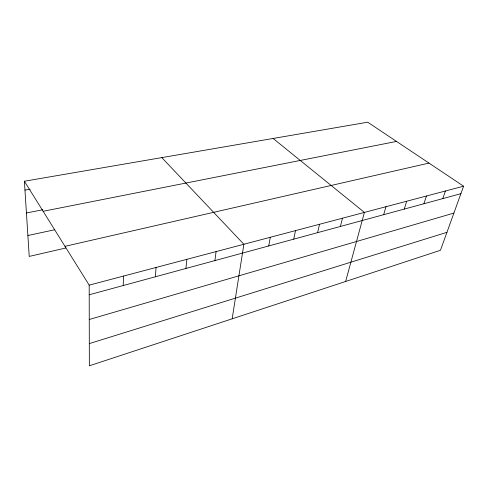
<?xml version="1.0" encoding="UTF-8"?>
<svg xmlns="http://www.w3.org/2000/svg" width="488" height="488" viewBox="0 0 488 488"><rect width="100%" height="100%" fill="white"/><g stroke="black" fill="none" stroke-linecap="round" stroke-linejoin="round"><path stroke-width="0.73" d="M123.208 285.535L123.537 276.062M155.404 276.775L156.038 267.473M185.934 268.473L186.849 259.329M214.921 260.586L216.086 251.601M232.172 318.81L243.872 244.262L161.79 157.606M268.729 245.952L270.315 237.272M293.739 239.15L295.508 230.617M317.603 232.66L319.536 224.266M340.404 226.456L342.478 218.203M345.632 281.478L364.408 212.408L273.121 138.464M383.684 214.683L386.008 206.698M404.235 209.096L406.675 201.239M423.92 203.74L426.457 196.011M442.793 198.61L445.416 191.003M463.6 186.196L440.463 250.283L89.341 365.799L89.188 285.138L24.4 181.237L367.708 122.201L463.6 186.196L89.188 285.138M89.298 343.601L446.953 232.306M89.255 319.494L453.895 213.079M89.206 294.782L460.898 193.681M65.856 247.989L29.225 256.42L24.4 181.237M64.989 246.324L428.976 163.09M27.883 235.503L54.808 229.744M43.139 211.286L396.506 141.422M26.437 212.975L42.822 209.755M24.967 190.106L30.171 189.173"/></g></svg>
